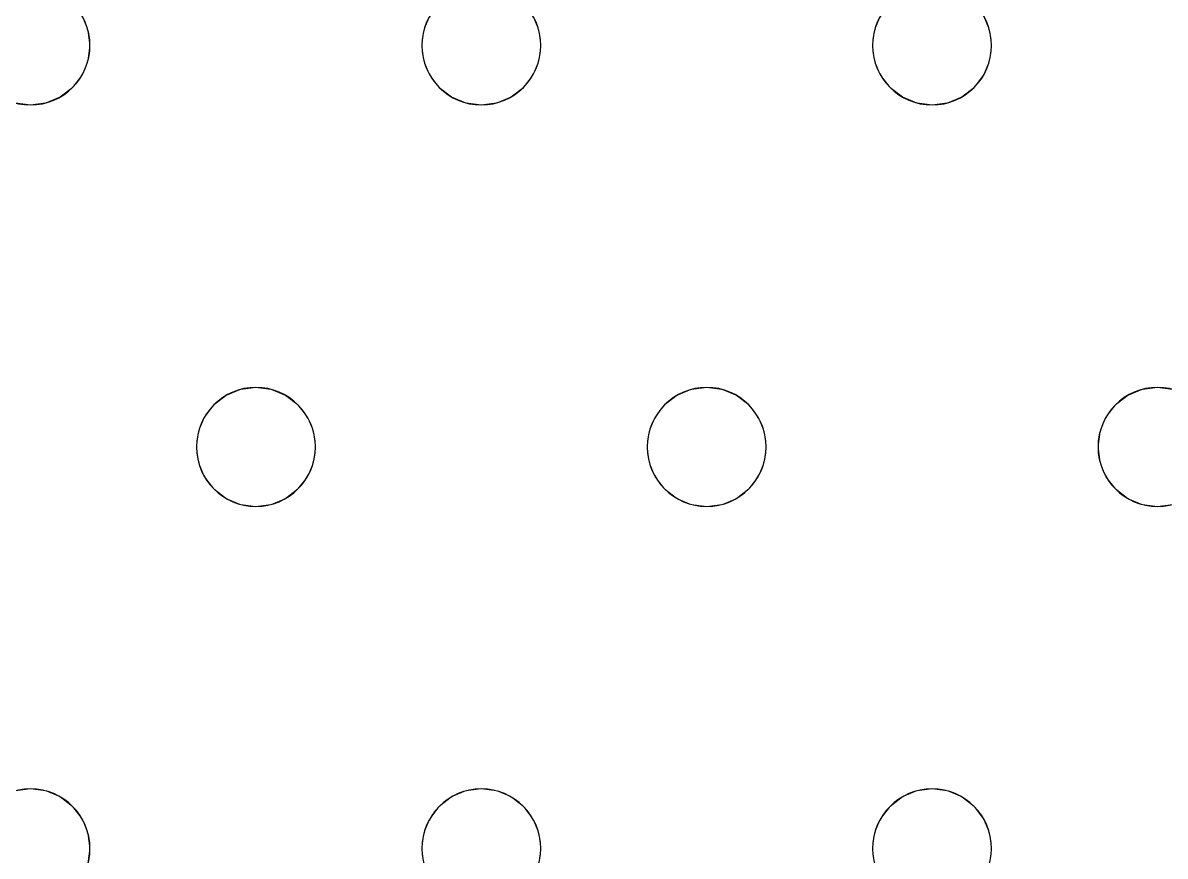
# Model space of a CAD drawing. Header units: millimetres. Extents: x -1 to 1601, y -701 to 1.
# Drawn here: x 1320.3 to 1397.1, y -260.5 to -204.5 of the extents above; entities that cross this region are included whole.
import ezdxf

# ---------------------------------------------------------------- set-up
doc = ezdxf.new("R2010")
doc.units = ezdxf.units.MM
doc.layers.add('IQ_200_3D', color=1, linetype='Continuous')
doc.layers.add('IQ_204_2D', color=7, linetype='Continuous')

msp = doc.modelspace()

# ---------------------------------------------------------------- linework, layer by layer
at = {"layer": 'IQ_200_3D', "lineweight": 18}
for points, invisible_edges in [([(122.762, -68.034, 850), (1477.238, -68.034, 850), (1477.238, -397.966, 850), (122.762, -397.966, 850)], 10), ([(122.762, -68.034, 860), (122.762, -397.966, 860), (1477.238, -397.966, 860), (1477.238, -68.034, 860)], 5), ([(1324.648, -204.965, 890), (1324.248, -204, 890), (1324.248, -204, 888), (1324.648, -204.965, 888)], 10), ([(1347.254, -204.965, 888), (1324.648, -204.965, 888), (1324.248, -204, 888), (1347.653, -204, 888)], 5), ([(1347.254, -204.965, 890), (1347.653, -204, 890), (1324.248, -204, 890), (1324.648, -204.965, 890)], 10), ([(1347.653, -204, 890), (1347.254, -204.965, 890), (1347.254, -204.965, 888), (1347.653, -204, 888)], 10), ([(1354.981, -204.965, 890), (1354.582, -204, 890), (1354.582, -204, 888), (1354.981, -204.965, 888)], 10), ([(1377.587, -204.965, 888), (1377.451, -206, 888), (1354.981, -204.965, 888), (1354.582, -204, 888)], 10), ([(1377.587, -204.965, 888), (1354.582, -204, 888), (1377.987, -204, 888)], 3), ([(1354.582, -204, 890), (1354.981, -204.965, 890), (1377.587, -204.965, 890), (1377.987, -204, 890)], 10), ([(1377.987, -204, 890), (1377.587, -204.965, 890), (1377.587, -204.965, 888), (1377.987, -204, 888)], 10), ([(1385.315, -204.965, 890), (1384.915, -204, 890), (1384.915, -204, 888), (1385.315, -204.965, 888)], 10), ([(1407.921, -204.965, 888), (1385.315, -204.965, 888), (1384.915, -204, 888), (1408.32, -204, 888)], 5), ([(1384.915, -204, 890), (1385.315, -204.965, 890), (1407.921, -204.965, 890), (1408.32, -204, 890)], 10), ([(1324.784, -206, 890), (1324.648, -204.965, 890), (1324.648, -204.965, 888), (1324.784, -206, 888)], 2), ([(1324.784, -206, 888), (1324.648, -204.965, 888), (1347.118, -206, 888), (1347.254, -207.035, 888)], 10), ([(1324.648, -204.965, 888), (1347.254, -204.965, 888), (1347.118, -206, 888)], 13), ([(1347.118, -206, 890), (1347.254, -204.965, 890), (1324.648, -204.965, 890), (1324.784, -206, 890)], 10), ([(1347.254, -204.965, 890), (1347.118, -206, 890), (1347.118, -206, 888), (1347.254, -204.965, 888)], 8), ([(1355.118, -206, 890), (1354.981, -204.965, 890), (1354.981, -204.965, 888), (1355.118, -206, 888)], 2), ([(1377.451, -206, 888), (1355.118, -206, 888), (1354.981, -204.965, 888)], 13), ([(1377.451, -206, 890), (1377.587, -204.965, 890), (1354.981, -204.965, 890), (1355.118, -206, 890)], 10), ([(1377.587, -204.965, 890), (1377.451, -206, 890), (1377.451, -206, 888), (1377.587, -204.965, 888)], 8), ([(1385.451, -206, 890), (1385.315, -204.965, 890), (1385.315, -204.965, 888), (1385.451, -206, 888)], 2), ([(1385.315, -204.965, 888), (1407.921, -204.965, 888), (1407.784, -206, 888)], 13), ([(1407.784, -206, 888), (1407.921, -207.035, 888), (1385.451, -206, 888), (1385.315, -204.965, 888)], 10), ([(1407.784, -206, 890), (1407.921, -204.965, 890), (1385.315, -204.965, 890), (1385.451, -206, 890)], 10), ([(1324.648, -207.035, 890), (1324.784, -206, 890), (1324.784, -206, 888), (1324.648, -207.035, 888)], 8), ([(1324.784, -206, 888), (1347.254, -207.035, 888), (1324.648, -207.035, 888)], 3), ([(1347.254, -207.035, 890), (1347.118, -206, 890), (1324.784, -206, 890), (1324.648, -207.035, 890)], 10), ([(1347.118, -206, 890), (1347.254, -207.035, 890), (1347.254, -207.035, 888), (1347.118, -206, 888)], 2), ([(1354.981, -207.035, 890), (1355.118, -206, 890), (1355.118, -206, 888), (1354.981, -207.035, 888)], 8), ([(1377.587, -207.035, 888), (1354.981, -207.035, 888), (1355.118, -206, 888), (1377.451, -206, 888)], 5), ([(1354.981, -207.035, 890), (1377.987, -208, 890), (1377.587, -207.035, 890), (1355.118, -206, 890)], 5), ([(1355.118, -206, 890), (1377.587, -207.035, 890), (1377.451, -206, 890)], 13), ([(1377.451, -206, 890), (1377.587, -207.035, 890), (1377.587, -207.035, 888), (1377.451, -206, 888)], 2), ([(1385.315, -207.035, 890), (1385.451, -206, 890), (1385.451, -206, 888), (1385.315, -207.035, 888)], 8), ([(1385.315, -207.035, 888), (1385.451, -206, 888), (1407.921, -207.035, 888), (1408.32, -208, 888)], 10), ([(1407.921, -207.035, 890), (1407.784, -206, 890), (1385.451, -206, 890), (1385.315, -207.035, 890)], 10), ([(1324.248, -208, 890), (1324.648, -207.035, 890), (1324.648, -207.035, 888), (1324.248, -208, 888)], 10), ([(1347.653, -208, 888), (1324.248, -208, 888), (1324.648, -207.035, 888), (1347.254, -207.035, 888)], 5), ([(1347.653, -208, 890), (1347.254, -207.035, 890), (1324.648, -207.035, 890), (1324.248, -208, 890)], 10), ([(1347.254, -207.035, 890), (1347.653, -208, 890), (1347.653, -208, 888), (1347.254, -207.035, 888)], 10), ([(1354.582, -208, 890), (1354.981, -207.035, 890), (1354.981, -207.035, 888), (1354.582, -208, 888)], 10), ([(1377.987, -208, 888), (1366.284, -229, 888), (1354.582, -208, 888), (1354.981, -207.035, 888)], 11), ([(1354.582, -208, 890), (1377.987, -208, 890), (1354.981, -207.035, 890)], 3), ([(1377.587, -207.035, 888), (1377.987, -208, 888), (1354.981, -207.035, 888)], 14), ([(1377.587, -207.035, 890), (1377.987, -208, 890), (1377.987, -208, 888), (1377.587, -207.035, 888)], 10), ([(1384.915, -208, 890), (1385.315, -207.035, 890), (1385.315, -207.035, 888), (1384.915, -208, 888)], 10), ([(1384.915, -208, 888), (1385.315, -207.035, 888), (1408.32, -208, 888), (1396.618, -229, 888)], 14), ([(1408.32, -208, 890), (1407.921, -207.035, 890), (1385.315, -207.035, 890), (1384.915, -208, 890)], 10), ([(1323.613, -208.828, 890), (1324.248, -208, 890), (1324.248, -208, 888), (1323.613, -208.828, 888)], 10), ([(1335.951, -229, 888), (1323.613, -208.828, 888), (1324.248, -208, 888), (1347.653, -208, 888)], 13), ([(1324.248, -208, 890), (1323.613, -208.828, 890), (1335.951, -229, 890)], 14), ([(1335.951, -229, 890), (1348.289, -208.828, 890), (1347.653, -208, 890), (1324.248, -208, 890)], 13), ([(1348.289, -208.828, 888), (1336.986, -229.136, 888), (1335.951, -229, 888), (1347.653, -208, 888)], 5), ([(1347.653, -208, 890), (1348.289, -208.828, 890), (1348.289, -208.828, 888), (1347.653, -208, 888)], 10), ([(1353.946, -208.828, 890), (1354.582, -208, 890), (1354.582, -208, 888), (1353.946, -208.828, 888)], 10), ([(1366.284, -229, 888), (1353.946, -208.828, 888), (1354.582, -208, 888)], 13), ([(1354.582, -208, 890), (1353.946, -208.828, 890), (1366.284, -229, 890)], 14), ([(1366.284, -229, 890), (1378.623, -208.828, 890), (1377.987, -208, 890), (1354.582, -208, 890)], 13), ([(1366.284, -229, 888), (1377.987, -208, 888), (1378.623, -208.828, 888), (1367.32, -229.136, 888)], 5), ([(1377.987, -208, 890), (1378.623, -208.828, 890), (1378.623, -208.828, 888), (1377.987, -208, 888)], 10), ([(1384.279, -208.828, 890), (1384.915, -208, 890), (1384.915, -208, 888), (1384.279, -208.828, 888)], 10), ([(1384.279, -208.828, 888), (1384.915, -208, 888), (1396.618, -229, 888)], 14), ([(1384.279, -208.828, 890), (1396.618, -229, 890), (1384.915, -208, 890)], 3), ([(1396.618, -229, 890), (1408.956, -208.828, 890), (1408.32, -208, 890), (1384.915, -208, 890)], 13), ([(1396.618, -229, 888), (1408.32, -208, 888), (1408.956, -208.828, 888), (1397.653, -229.136, 888)], 5), ([(1322.784, -209.464, 890), (1323.613, -208.828, 890), (1323.613, -208.828, 888), (1322.784, -209.464, 888)], 10), ([(1322.784, -209.464, 888), (1323.613, -208.828, 888), (1334.916, -229.136, 888), (1333.951, -229.536, 888)], 10), ([(1323.613, -208.828, 890), (1322.784, -209.464, 890), (1334.916, -229.136, 890), (1335.951, -229, 890)], 10), ([(1334.916, -229.136, 888), (1323.613, -208.828, 888), (1335.951, -229, 888)], 3), ([(1336.986, -229.136, 890), (1348.289, -208.828, 890), (1335.951, -229, 890)], 3), ([(1336.986, -229.136, 888), (1348.289, -208.828, 888), (1349.118, -209.464, 888)], 13), ([(1349.118, -209.464, 890), (1348.289, -208.828, 890), (1336.986, -229.136, 890), (1337.951, -229.536, 890)], 10), ([(1348.289, -208.828, 890), (1349.118, -209.464, 890), (1349.118, -209.464, 888), (1348.289, -208.828, 888)], 10), ([(1353.118, -209.464, 890), (1353.946, -208.828, 890), (1353.946, -208.828, 888), (1353.118, -209.464, 888)], 10), ([(1365.249, -229.136, 888), (1353.118, -209.464, 888), (1353.946, -208.828, 888), (1366.284, -229, 888)], 5), ([(1365.249, -229.136, 890), (1366.284, -229, 890), (1353.946, -208.828, 890), (1353.118, -209.464, 890)], 10), ([(1367.32, -229.136, 890), (1379.451, -209.464, 890), (1378.623, -208.828, 890), (1366.284, -229, 890)], 5), ([(1379.451, -209.464, 888), (1367.32, -229.136, 888), (1378.623, -208.828, 888)], 3), ([(1378.623, -208.828, 890), (1379.451, -209.464, 890), (1379.451, -209.464, 888), (1378.623, -208.828, 888)], 10), ([(1383.451, -209.464, 890), (1384.279, -208.828, 890), (1384.279, -208.828, 888), (1383.451, -209.464, 888)], 10), ([(1395.582, -229.136, 888), (1383.451, -209.464, 888), (1384.279, -208.828, 888), (1396.618, -229, 888)], 5), ([(1395.582, -229.136, 890), (1396.618, -229, 890), (1384.279, -208.828, 890), (1383.451, -209.464, 890)], 10), ([(1396.618, -229, 890), (1397.653, -229.136, 890), (1408.956, -208.828, 890)], 14), ([(1321.819, -209.864, 890), (1322.784, -209.464, 890), (1322.784, -209.464, 888), (1321.819, -209.864, 888)], 10), ([(1321.819, -209.864, 888), (1322.784, -209.464, 888), (1333.951, -229.536, 888), (1333.123, -230.172, 888)], 10), ([(1322.784, -209.464, 890), (1321.819, -209.864, 890), (1333.951, -229.536, 890), (1334.916, -229.136, 890)], 10), ([(1337.951, -229.536, 888), (1336.986, -229.136, 888), (1349.118, -209.464, 888), (1350.082, -209.864, 888)], 10), ([(1350.082, -209.864, 890), (1349.118, -209.464, 890), (1337.951, -229.536, 890), (1338.779, -230.172, 890)], 10), ([(1349.118, -209.464, 890), (1350.082, -209.864, 890), (1350.082, -209.864, 888), (1349.118, -209.464, 888)], 10), ([(1352.153, -209.864, 890), (1353.118, -209.464, 890), (1353.118, -209.464, 888), (1352.153, -209.864, 888)], 10), ([(1364.284, -229.536, 888), (1352.153, -209.864, 888), (1353.118, -209.464, 888), (1365.249, -229.136, 888)], 5), ([(1364.284, -229.536, 890), (1365.249, -229.136, 890), (1353.118, -209.464, 890), (1352.153, -209.864, 890)], 10), ([(1379.451, -209.464, 888), (1380.416, -209.864, 888), (1368.284, -229.536, 888), (1367.32, -229.136, 888)], 10), ([(1368.284, -229.536, 890), (1380.416, -209.864, 890), (1379.451, -209.464, 890), (1367.32, -229.136, 890)], 5), ([(1379.451, -209.464, 890), (1380.416, -209.864, 890), (1380.416, -209.864, 888), (1379.451, -209.464, 888)], 10), ([(1382.486, -209.864, 890), (1383.451, -209.464, 890), (1383.451, -209.464, 888), (1382.486, -209.864, 888)], 10), ([(1394.618, -229.536, 888), (1382.486, -209.864, 888), (1383.451, -209.464, 888), (1395.582, -229.136, 888)], 5), ([(1383.451, -209.464, 890), (1382.486, -209.864, 890), (1394.618, -229.536, 890), (1395.582, -229.136, 890)], 10), ([(1308.446, -230.172, 890), (1320.784, -210, 890), (1319.749, -209.864, 890), (1307.618, -229.536, 890)], 5), ([(1308.446, -230.172, 888), (1319.749, -209.864, 888), (1320.784, -210, 888)], 13), ([(1309.082, -231, 888), (1308.446, -230.172, 888), (1320.784, -210, 888), (1332.487, -231, 888)], 14), ([(1308.446, -230.172, 890), (1309.082, -231, 890), (1320.784, -210, 890)], 14), ([(1332.487, -231, 890), (1333.123, -230.172, 890), (1320.784, -210, 890), (1309.082, -231, 890)], 14), ([(1320.784, -210, 888), (1319.749, -209.864, 888), (1319.749, -209.864, 890), (1320.784, -210, 890)], 10), ([(1321.819, -209.864, 888), (1320.784, -210, 888), (1320.784, -210, 890), (1321.819, -209.864, 890)], 10), ([(1320.784, -210, 888), (1321.819, -209.864, 888), (1333.123, -230.172, 888), (1332.487, -231, 888)], 10), ([(1321.819, -209.864, 890), (1320.784, -210, 890), (1333.123, -230.172, 890), (1333.951, -229.536, 890)], 10), ([(1350.082, -209.864, 888), (1351.118, -210, 888), (1338.779, -230.172, 888), (1337.951, -229.536, 888)], 10), ([(1338.779, -230.172, 890), (1339.415, -231, 890), (1351.118, -210, 890), (1350.082, -209.864, 890)], 10), ([(1339.415, -231, 888), (1338.779, -230.172, 888), (1351.118, -210, 888), (1362.82, -231, 888)], 14), ([(1362.82, -231, 890), (1363.456, -230.172, 890), (1351.118, -210, 890), (1339.415, -231, 890)], 14), ([(1351.118, -210, 888), (1350.082, -209.864, 888), (1350.082, -209.864, 890), (1351.118, -210, 890)], 10), ([(1352.153, -209.864, 888), (1351.118, -210, 888), (1351.118, -210, 890), (1352.153, -209.864, 890)], 10), ([(1351.118, -210, 888), (1352.153, -209.864, 888), (1363.456, -230.172, 888), (1362.82, -231, 888)], 10), ([(1363.456, -230.172, 890), (1364.284, -229.536, 890), (1352.153, -209.864, 890), (1351.118, -210, 890)], 10), ([(1363.456, -230.172, 888), (1352.153, -209.864, 888), (1364.284, -229.536, 888)], 3), ([(1368.284, -229.536, 888), (1380.416, -209.864, 888), (1369.113, -230.172, 888)], 3), ([(1380.416, -209.864, 890), (1368.284, -229.536, 890), (1369.113, -230.172, 890), (1381.451, -210, 890)], 5), ([(1381.451, -210, 888), (1369.748, -231, 888), (1369.113, -230.172, 888), (1380.416, -209.864, 888)], 5), ([(1369.748, -231, 890), (1393.153, -231, 890), (1381.451, -210, 890), (1369.113, -230.172, 890)], 7), ([(1393.153, -231, 888), (1369.748, -231, 888), (1381.451, -210, 888)], 15), ([(1381.451, -210, 888), (1380.416, -209.864, 888), (1380.416, -209.864, 890), (1381.451, -210, 890)], 10), ([(1382.486, -209.864, 888), (1381.451, -210, 888), (1381.451, -210, 890), (1382.486, -209.864, 890)], 10), ([(1381.451, -210, 888), (1382.486, -209.864, 888), (1393.789, -230.172, 888), (1393.153, -231, 888)], 10), ([(1393.789, -230.172, 890), (1382.486, -209.864, 890), (1381.451, -210, 890), (1393.153, -231, 890)], 5), ([(1393.789, -230.172, 888), (1382.486, -209.864, 888), (1394.618, -229.536, 888)], 3), ([(1394.618, -229.536, 890), (1382.486, -209.864, 890), (1393.789, -230.172, 890)], 3), ([(1334.916, -229.136, 888), (1335.951, -229, 888), (1335.951, -229, 890), (1334.916, -229.136, 890)], 10), ([(1335.951, -229, 888), (1336.986, -229.136, 888), (1336.986, -229.136, 890), (1335.951, -229, 890)], 10), ([(1365.249, -229.136, 888), (1366.284, -229, 888), (1366.284, -229, 890), (1365.249, -229.136, 890)], 10), ([(1366.284, -229, 888), (1367.32, -229.136, 888), (1367.32, -229.136, 890), (1366.284, -229, 890)], 10), ([(1395.582, -229.136, 888), (1396.618, -229, 888), (1396.618, -229, 890), (1395.582, -229.136, 890)], 10), ([(1396.618, -229, 888), (1397.653, -229.136, 888), (1397.653, -229.136, 890), (1396.618, -229, 890)], 10), ([(1333.951, -229.536, 890), (1333.123, -230.172, 890), (1333.123, -230.172, 888), (1333.951, -229.536, 888)], 10), ([(1334.916, -229.136, 890), (1333.951, -229.536, 890), (1333.951, -229.536, 888), (1334.916, -229.136, 888)], 10), ([(1337.951, -229.536, 890), (1336.986, -229.136, 890), (1336.986, -229.136, 888), (1337.951, -229.536, 888)], 10), ([(1338.779, -230.172, 890), (1337.951, -229.536, 890), (1337.951, -229.536, 888), (1338.779, -230.172, 888)], 10), ([(1364.284, -229.536, 890), (1363.456, -230.172, 890), (1363.456, -230.172, 888), (1364.284, -229.536, 888)], 10), ([(1365.249, -229.136, 890), (1364.284, -229.536, 890), (1364.284, -229.536, 888), (1365.249, -229.136, 888)], 10), ([(1368.284, -229.536, 890), (1367.32, -229.136, 890), (1367.32, -229.136, 888), (1368.284, -229.536, 888)], 10), ([(1369.113, -230.172, 890), (1368.284, -229.536, 890), (1368.284, -229.536, 888), (1369.113, -230.172, 888)], 10), ([(1394.618, -229.536, 890), (1393.789, -230.172, 890), (1393.789, -230.172, 888), (1394.618, -229.536, 888)], 10), ([(1395.582, -229.136, 890), (1394.618, -229.536, 890), (1394.618, -229.536, 888), (1395.582, -229.136, 888)], 10), ([(1333.123, -230.172, 890), (1332.487, -231, 890), (1332.487, -231, 888), (1333.123, -230.172, 888)], 10), ([(1339.415, -231, 890), (1338.779, -230.172, 890), (1338.779, -230.172, 888), (1339.415, -231, 888)], 10), ([(1363.456, -230.172, 890), (1362.82, -231, 890), (1362.82, -231, 888), (1363.456, -230.172, 888)], 10), ([(1369.748, -231, 890), (1369.113, -230.172, 890), (1369.113, -230.172, 888), (1369.748, -231, 888)], 10), ([(1393.789, -230.172, 890), (1393.153, -231, 890), (1393.153, -231, 888), (1393.789, -230.172, 888)], 10), ([(1332.487, -231, 888), (1332.087, -231.965, 888), (1309.481, -231.965, 888), (1309.082, -231, 888)], 10), ([(1309.481, -231.965, 890), (1332.087, -231.965, 890), (1332.487, -231, 890), (1309.082, -231, 890)], 5), ([(1332.487, -231, 890), (1332.087, -231.965, 890), (1332.087, -231.965, 888), (1332.487, -231, 888)], 10), ([(1339.815, -231.965, 890), (1339.415, -231, 890), (1339.415, -231, 888), (1339.815, -231.965, 888)], 10), ([(1362.82, -231, 888), (1362.421, -231.965, 888), (1339.815, -231.965, 888), (1339.415, -231, 888)], 10), ([(1339.815, -231.965, 890), (1362.421, -231.965, 890), (1362.82, -231, 890), (1339.415, -231, 890)], 5), ([(1362.82, -231, 890), (1362.421, -231.965, 890), (1362.421, -231.965, 888), (1362.82, -231, 888)], 10), ([(1370.148, -231.965, 890), (1369.748, -231, 890), (1369.748, -231, 888), (1370.148, -231.965, 888)], 10), ([(1370.148, -231.965, 888), (1369.748, -231, 888), (1393.153, -231, 888), (1392.754, -231.965, 888)], 10), ([(1370.148, -231.965, 890), (1392.754, -231.965, 890), (1393.153, -231, 890), (1369.748, -231, 890)], 5), ([(1393.153, -231, 890), (1392.754, -231.965, 890), (1392.754, -231.965, 888), (1393.153, -231, 888)], 10), ([(1332.087, -231.965, 888), (1331.951, -233, 888), (1309.618, -233, 888), (1309.481, -231.965, 888)], 10), ([(1309.618, -233, 890), (1331.951, -233, 890), (1332.087, -231.965, 890), (1309.481, -231.965, 890)], 5), ([(1332.087, -231.965, 890), (1331.951, -233, 890), (1331.951, -233, 888), (1332.087, -231.965, 888)], 8), ([(1339.951, -233, 890), (1339.815, -231.965, 890), (1339.815, -231.965, 888), (1339.951, -233, 888)], 2), ([(1339.951, -233, 888), (1339.815, -231.965, 888), (1362.421, -231.965, 888), (1362.284, -233, 888)], 10), ([(1362.421, -231.965, 890), (1339.815, -231.965, 890), (1339.951, -233, 890), (1362.284, -233, 890)], 5), ([(1362.421, -231.965, 890), (1362.284, -233, 890), (1362.284, -233, 888), (1362.421, -231.965, 888)], 8), ([(1370.284, -233, 890), (1370.148, -231.965, 890), (1370.148, -231.965, 888), (1370.284, -233, 888)], 2), ([(1370.284, -233, 888), (1370.148, -231.965, 888), (1392.754, -231.965, 888), (1392.618, -233, 888)], 10), ([(1392.754, -231.965, 890), (1370.148, -231.965, 890), (1370.284, -233, 890), (1392.618, -233, 890)], 5), ([(1392.754, -231.965, 890), (1392.618, -233, 890), (1392.618, -233, 888), (1392.754, -231.965, 888)], 8), ([(1309.618, -233, 888), (1331.951, -233, 888), (1332.087, -234.035, 888), (1309.481, -234.035, 888)], 5), ([(1332.087, -234.035, 890), (1331.951, -233, 890), (1309.618, -233, 890), (1309.481, -234.035, 890)], 10), ([(1331.951, -233, 890), (1332.087, -234.035, 890), (1332.087, -234.035, 888), (1331.951, -233, 888)], 2), ([(1339.815, -234.035, 890), (1339.951, -233, 890), (1339.951, -233, 888), (1339.815, -234.035, 888)], 8), ([(1339.815, -234.035, 888), (1339.951, -233, 888), (1362.421, -234.035, 888), (1362.82, -235, 888)], 10), ([(1339.815, -234.035, 890), (1362.82, -235, 890), (1362.421, -234.035, 890), (1339.951, -233, 890)], 5), ([(1362.284, -233, 888), (1362.421, -234.035, 888), (1339.951, -233, 888)], 14), ([(1339.951, -233, 890), (1362.421, -234.035, 890), (1362.284, -233, 890)], 13), ([(1362.284, -233, 890), (1362.421, -234.035, 890), (1362.421, -234.035, 888), (1362.284, -233, 888)], 2), ([(1370.148, -234.035, 890), (1370.284, -233, 890), (1370.284, -233, 888), (1370.148, -234.035, 888)], 8), ([(1370.148, -234.035, 888), (1370.284, -233, 888), (1392.754, -234.035, 888), (1393.153, -235, 888)], 10), ([(1392.754, -234.035, 890), (1392.618, -233, 890), (1370.284, -233, 890), (1370.148, -234.035, 890)], 10), ([(1392.754, -234.035, 888), (1370.284, -233, 888), (1392.618, -233, 888)], 3), ([(1392.618, -233, 890), (1392.754, -234.035, 890), (1392.754, -234.035, 888), (1392.618, -233, 888)], 2), ([(1332.487, -235, 888), (1309.082, -235, 888), (1309.481, -234.035, 888), (1332.087, -234.035, 888)], 5), ([(1332.487, -235, 890), (1332.087, -234.035, 890), (1309.481, -234.035, 890), (1309.082, -235, 890)], 10), ([(1332.087, -234.035, 890), (1332.487, -235, 890), (1332.487, -235, 888), (1332.087, -234.035, 888)], 10), ([(1339.415, -235, 890), (1339.815, -234.035, 890), (1339.815, -234.035, 888), (1339.415, -235, 888)], 10), ([(1339.815, -234.035, 888), (1362.82, -235, 888), (1339.415, -235, 888)], 3), ([(1339.815, -234.035, 890), (1339.415, -235, 890), (1362.82, -235, 890)], 14), ([(1362.421, -234.035, 890), (1362.82, -235, 890), (1362.82, -235, 888), (1362.421, -234.035, 888)], 10), ([(1369.748, -235, 890), (1370.148, -234.035, 890), (1370.148, -234.035, 888), (1369.748, -235, 888)], 10), ([(1369.748, -235, 888), (1370.148, -234.035, 888), (1393.153, -235, 888), (1381.451, -256, 888)], 14), ([(1393.153, -235, 890), (1392.754, -234.035, 890), (1370.148, -234.035, 890), (1369.748, -235, 890)], 10), ([(1392.754, -234.035, 890), (1393.153, -235, 890), (1393.153, -235, 888), (1392.754, -234.035, 888)], 10), ([(1320.784, -256, 888), (1308.446, -235.828, 888), (1309.082, -235, 888), (1332.487, -235, 888)], 13), ([(1309.082, -235, 890), (1308.446, -235.828, 890), (1320.784, -256, 890)], 14), ([(1332.487, -235, 890), (1309.082, -235, 890), (1320.784, -256, 890), (1333.123, -235.828, 890)], 7), ([(1320.784, -256, 888), (1332.487, -235, 888), (1333.123, -235.828, 888), (1321.819, -256.136, 888)], 5), ([(1332.487, -235, 890), (1333.123, -235.828, 890), (1333.123, -235.828, 888), (1332.487, -235, 888)], 10), ([(1338.779, -235.828, 890), (1339.415, -235, 890), (1339.415, -235, 888), (1338.779, -235.828, 888)], 10), ([(1351.118, -256, 888), (1338.779, -235.828, 888), (1339.415, -235, 888), (1362.82, -235, 888)], 13), ([(1338.779, -235.828, 890), (1350.082, -256.136, 890), (1351.118, -256, 890), (1339.415, -235, 890)], 5), ([(1351.118, -256, 890), (1363.456, -235.828, 890), (1362.82, -235, 890), (1339.415, -235, 890)], 13), ([(1363.456, -235.828, 888), (1351.118, -256, 888), (1362.82, -235, 888)], 3), ([(1362.82, -235, 890), (1363.456, -235.828, 890), (1363.456, -235.828, 888), (1362.82, -235, 888)], 10), ([(1369.113, -235.828, 890), (1369.748, -235, 890), (1369.748, -235, 888), (1369.113, -235.828, 888)], 10), ([(1369.113, -235.828, 888), (1369.748, -235, 888), (1381.451, -256, 888)], 14), ([(1381.451, -256, 890), (1369.748, -235, 890), (1369.113, -235.828, 890), (1380.416, -256.136, 890)], 5), ([(1381.451, -256, 890), (1393.789, -235.828, 890), (1393.153, -235, 890), (1369.748, -235, 890)], 13), ([(1393.789, -235.828, 888), (1381.451, -256, 888), (1393.153, -235, 888)], 3), ([(1393.153, -235, 890), (1393.789, -235.828, 890), (1393.789, -235.828, 888), (1393.153, -235, 888)], 10), ([(1319.749, -256.136, 888), (1307.618, -236.464, 888), (1308.446, -235.828, 888), (1320.784, -256, 888)], 5), ([(1308.446, -235.828, 890), (1307.618, -236.464, 890), (1319.749, -256.136, 890), (1320.784, -256, 890)], 10), ([(1321.819, -256.136, 890), (1333.951, -236.464, 890), (1333.123, -235.828, 890), (1320.784, -256, 890)], 5), ([(1333.951, -236.464, 888), (1321.819, -256.136, 888), (1333.123, -235.828, 888)], 3), ([(1333.123, -235.828, 890), (1333.951, -236.464, 890), (1333.951, -236.464, 888), (1333.123, -235.828, 888)], 10), ([(1337.951, -236.464, 890), (1338.779, -235.828, 890), (1338.779, -235.828, 888), (1337.951, -236.464, 888)], 10), ([(1337.951, -236.464, 888), (1338.779, -235.828, 888), (1350.082, -256.136, 888), (1349.118, -256.536, 888)], 10), ([(1337.951, -236.464, 890), (1349.118, -256.536, 890), (1350.082, -256.136, 890), (1338.779, -235.828, 890)], 5), ([(1338.779, -235.828, 888), (1351.118, -256, 888), (1350.082, -256.136, 888)], 13), ([(1363.456, -235.828, 888), (1364.284, -236.464, 888), (1352.153, -256.136, 888), (1351.118, -256, 888)], 10), ([(1352.153, -256.136, 890), (1363.456, -235.828, 890), (1351.118, -256, 890)], 3), ([(1352.153, -256.136, 890), (1353.118, -256.536, 890), (1364.284, -236.464, 890), (1363.456, -235.828, 890)], 10), ([(1363.456, -235.828, 890), (1364.284, -236.464, 890), (1364.284, -236.464, 888), (1363.456, -235.828, 888)], 10), ([(1368.284, -236.464, 890), (1369.113, -235.828, 890), (1369.113, -235.828, 888), (1368.284, -236.464, 888)], 10), ([(1380.416, -256.136, 888), (1368.284, -236.464, 888), (1369.113, -235.828, 888), (1381.451, -256, 888)], 5), ([(1369.113, -235.828, 890), (1368.284, -236.464, 890), (1380.416, -256.136, 890)], 14), ([(1382.486, -256.136, 888), (1381.451, -256, 888), (1393.789, -235.828, 888), (1394.618, -236.464, 888)], 10), ([(1382.486, -256.136, 890), (1394.618, -236.464, 890), (1393.789, -235.828, 890), (1381.451, -256, 890)], 5), ([(1393.789, -235.828, 890), (1394.618, -236.464, 890), (1394.618, -236.464, 888), (1393.789, -235.828, 888)], 10), ([(1333.951, -236.464, 888), (1334.916, -236.864, 888), (1322.784, -256.536, 888), (1321.819, -256.136, 888)], 10), ([(1322.784, -256.536, 890), (1334.916, -236.864, 890), (1333.951, -236.464, 890), (1321.819, -256.136, 890)], 5), ([(1333.951, -236.464, 890), (1334.916, -236.864, 890), (1334.916, -236.864, 888), (1333.951, -236.464, 888)], 10), ([(1336.986, -236.864, 890), (1337.951, -236.464, 890), (1337.951, -236.464, 888), (1336.986, -236.864, 888)], 10), ([(1336.986, -236.864, 888), (1337.951, -236.464, 888), (1349.118, -256.536, 888), (1348.289, -257.172, 888)], 10), ([(1349.118, -256.536, 890), (1337.951, -236.464, 890), (1336.986, -236.864, 890)], 13), ([(1353.118, -256.536, 888), (1352.153, -256.136, 888), (1364.284, -236.464, 888), (1365.249, -236.864, 888)], 10), ([(1365.249, -236.864, 890), (1364.284, -236.464, 890), (1353.118, -256.536, 890), (1353.946, -257.172, 890)], 10), ([(1364.284, -236.464, 890), (1365.249, -236.864, 890), (1365.249, -236.864, 888), (1364.284, -236.464, 888)], 10), ([(1367.32, -236.864, 890), (1368.284, -236.464, 890), (1368.284, -236.464, 888), (1367.32, -236.864, 888)], 10), ([(1379.451, -256.536, 888), (1367.32, -236.864, 888), (1368.284, -236.464, 888), (1380.416, -256.136, 888)], 5), ([(1368.284, -236.464, 890), (1367.32, -236.864, 890), (1379.451, -256.536, 890), (1380.416, -256.136, 890)], 10), ([(1394.618, -236.464, 888), (1395.582, -236.864, 888), (1383.451, -256.536, 888), (1382.486, -256.136, 888)], 10), ([(1383.451, -256.536, 890), (1395.582, -236.864, 890), (1394.618, -236.464, 890), (1382.486, -256.136, 890)], 5), ([(1394.618, -236.464, 890), (1395.582, -236.864, 890), (1395.582, -236.864, 888), (1394.618, -236.464, 888)], 10), ([(1334.916, -236.864, 888), (1335.951, -237, 888), (1323.613, -257.172, 888), (1322.784, -256.536, 888)], 10), ([(1323.613, -257.172, 890), (1334.916, -236.864, 890), (1322.784, -256.536, 890)], 3), ([(1335.951, -237, 890), (1334.916, -236.864, 890), (1323.613, -257.172, 890), (1324.248, -258, 890)], 10), ([(1335.951, -237, 888), (1347.653, -258, 888), (1324.248, -258, 888), (1323.613, -257.172, 888)], 11), ([(1347.653, -258, 890), (1348.289, -257.172, 890), (1335.951, -237, 890), (1324.248, -258, 890)], 14), ([(1335.951, -237, 888), (1334.916, -236.864, 888), (1334.916, -236.864, 890), (1335.951, -237, 890)], 10), ([(1336.986, -236.864, 888), (1335.951, -237, 888), (1335.951, -237, 890), (1336.986, -236.864, 890)], 10), ([(1335.951, -237, 888), (1336.986, -236.864, 888), (1348.289, -257.172, 888), (1347.653, -258, 888)], 10), ([(1348.289, -257.172, 890), (1349.118, -256.536, 890), (1336.986, -236.864, 890), (1335.951, -237, 890)], 10), ([(1365.249, -236.864, 888), (1366.284, -237, 888), (1353.946, -257.172, 888), (1353.118, -256.536, 888)], 10), ([(1366.284, -237, 890), (1365.249, -236.864, 890), (1353.946, -257.172, 890), (1354.582, -258, 890)], 10), ([(1354.582, -258, 888), (1353.946, -257.172, 888), (1366.284, -237, 888), (1377.987, -258, 888)], 14), ([(1354.582, -258, 890), (1354.981, -258.965, 890), (1377.987, -258, 890), (1366.284, -237, 890)], 14), ([(1366.284, -237, 888), (1365.249, -236.864, 888), (1365.249, -236.864, 890), (1366.284, -237, 890)], 10), ([(1367.32, -236.864, 888), (1366.284, -237, 888), (1366.284, -237, 890), (1367.32, -236.864, 890)], 10), ([(1366.284, -237, 888), (1367.32, -236.864, 888), (1378.623, -257.172, 888), (1377.987, -258, 888)], 10), ([(1378.623, -257.172, 890), (1367.32, -236.864, 890), (1366.284, -237, 890), (1377.987, -258, 890)], 5), ([(1379.451, -256.536, 888), (1378.623, -257.172, 888), (1367.32, -236.864, 888)], 14), ([(1379.451, -256.536, 890), (1367.32, -236.864, 890), (1378.623, -257.172, 890)], 3), ([(1384.279, -257.172, 888), (1383.451, -256.536, 888), (1395.582, -236.864, 888), (1396.618, -237, 888)], 10), ([(1384.279, -257.172, 890), (1396.618, -237, 890), (1395.582, -236.864, 890), (1383.451, -256.536, 890)], 5), ([(1396.618, -237, 888), (1408.32, -258, 888), (1384.915, -258, 888), (1384.279, -257.172, 888)], 11), ([(1384.279, -257.172, 890), (1384.915, -258, 890), (1396.618, -237, 890)], 14), ([(1384.915, -258, 890), (1385.315, -258.965, 890), (1408.32, -258, 890), (1396.618, -237, 890)], 14), ([(1396.618, -237, 888), (1395.582, -236.864, 888), (1395.582, -236.864, 890), (1396.618, -237, 890)], 10), ([(1397.653, -236.864, 888), (1396.618, -237, 888), (1396.618, -237, 890), (1397.653, -236.864, 890)], 10), ([(1396.618, -237, 888), (1397.653, -236.864, 888), (1408.956, -257.172, 888), (1408.32, -258, 888)], 10), ([(1397.653, -236.864, 890), (1396.618, -237, 890), (1408.956, -257.172, 890), (1409.784, -256.536, 890)], 10), ([(1408.32, -258, 890), (1408.956, -257.172, 890), (1396.618, -237, 890)], 14), ([(1319.749, -256.136, 888), (1320.784, -256, 888), (1320.784, -256, 890), (1319.749, -256.136, 890)], 10), ([(1320.784, -256, 888), (1321.819, -256.136, 888), (1321.819, -256.136, 890), (1320.784, -256, 890)], 10), ([(1322.784, -256.536, 890), (1321.819, -256.136, 890), (1321.819, -256.136, 888), (1322.784, -256.536, 888)], 10), ([(1323.613, -257.172, 890), (1322.784, -256.536, 890), (1322.784, -256.536, 888), (1323.613, -257.172, 888)], 10), ([(1349.118, -256.536, 890), (1348.289, -257.172, 890), (1348.289, -257.172, 888), (1349.118, -256.536, 888)], 10), ([(1350.082, -256.136, 890), (1349.118, -256.536, 890), (1349.118, -256.536, 888), (1350.082, -256.136, 888)], 10), ([(1350.082, -256.136, 888), (1351.118, -256, 888), (1351.118, -256, 890), (1350.082, -256.136, 890)], 10), ([(1351.118, -256, 888), (1352.153, -256.136, 888), (1352.153, -256.136, 890), (1351.118, -256, 890)], 10), ([(1353.118, -256.536, 890), (1352.153, -256.136, 890), (1352.153, -256.136, 888), (1353.118, -256.536, 888)], 10), ([(1353.946, -257.172, 890), (1353.118, -256.536, 890), (1353.118, -256.536, 888), (1353.946, -257.172, 888)], 10), ([(1379.451, -256.536, 890), (1378.623, -257.172, 890), (1378.623, -257.172, 888), (1379.451, -256.536, 888)], 10), ([(1380.416, -256.136, 890), (1379.451, -256.536, 890), (1379.451, -256.536, 888), (1380.416, -256.136, 888)], 10), ([(1380.416, -256.136, 888), (1381.451, -256, 888), (1381.451, -256, 890), (1380.416, -256.136, 890)], 10), ([(1381.451, -256, 888), (1382.486, -256.136, 888), (1382.486, -256.136, 890), (1381.451, -256, 890)], 10), ([(1383.451, -256.536, 890), (1382.486, -256.136, 890), (1382.486, -256.136, 888), (1383.451, -256.536, 888)], 10), ([(1384.279, -257.172, 890), (1383.451, -256.536, 890), (1383.451, -256.536, 888), (1384.279, -257.172, 888)], 10), ([(1324.248, -258, 890), (1323.613, -257.172, 890), (1323.613, -257.172, 888), (1324.248, -258, 888)], 10), ([(1348.289, -257.172, 890), (1347.653, -258, 890), (1347.653, -258, 888), (1348.289, -257.172, 888)], 10), ([(1354.582, -258, 890), (1353.946, -257.172, 890), (1353.946, -257.172, 888), (1354.582, -258, 888)], 10), ([(1378.623, -257.172, 890), (1377.987, -258, 890), (1377.987, -258, 888), (1378.623, -257.172, 888)], 10), ([(1384.915, -258, 890), (1384.279, -257.172, 890), (1384.279, -257.172, 888), (1384.915, -258, 888)], 10), ([(1324.648, -258.965, 890), (1324.248, -258, 890), (1324.248, -258, 888), (1324.648, -258.965, 888)], 10), ([(1347.653, -258, 888), (1324.648, -258.965, 888), (1324.248, -258, 888)], 13), ([(1324.648, -258.965, 890), (1347.254, -258.965, 890), (1347.653, -258, 890), (1324.248, -258, 890)], 5), ([(1347.254, -258.965, 888), (1324.784, -260, 888), (1324.648, -258.965, 888), (1347.653, -258, 888)], 5), ([(1347.653, -258, 890), (1347.254, -258.965, 890), (1347.254, -258.965, 888), (1347.653, -258, 888)], 10), ([(1354.981, -258.965, 890), (1354.582, -258, 890), (1354.582, -258, 888), (1354.981, -258.965, 888)], 10), ([(1377.987, -258, 888), (1354.981, -258.965, 888), (1354.582, -258, 888)], 13), ([(1377.587, -258.965, 888), (1355.118, -260, 888), (1354.981, -258.965, 888), (1377.987, -258, 888)], 5), ([(1377.587, -258.965, 890), (1377.987, -258, 890), (1354.981, -258.965, 890), (1355.118, -260, 890)], 10), ([(1377.987, -258, 890), (1377.587, -258.965, 890), (1377.587, -258.965, 888), (1377.987, -258, 888)], 10), ([(1385.315, -258.965, 890), (1384.915, -258, 890), (1384.915, -258, 888), (1385.315, -258.965, 888)], 10), ([(1408.32, -258, 888), (1407.921, -258.965, 888), (1385.315, -258.965, 888), (1384.915, -258, 888)], 10), ([(1385.315, -258.965, 890), (1385.451, -260, 890), (1407.921, -258.965, 890), (1408.32, -258, 890)], 10), ([(1324.784, -260, 890), (1324.648, -258.965, 890), (1324.648, -258.965, 888), (1324.784, -260, 888)], 2), ([(1347.118, -260, 888), (1324.648, -261.035, 888), (1324.784, -260, 888), (1347.254, -258.965, 888)], 5), ([(1324.784, -260, 890), (1347.118, -260, 890), (1347.254, -258.965, 890), (1324.648, -258.965, 890)], 5), ([(1347.254, -258.965, 890), (1347.118, -260, 890), (1347.118, -260, 888), (1347.254, -258.965, 888)], 8), ([(1355.118, -260, 890), (1354.981, -258.965, 890), (1354.981, -258.965, 888), (1355.118, -260, 888)], 2), ([(1355.118, -260, 888), (1377.587, -258.965, 888), (1377.451, -260, 888), (1354.981, -261.035, 888)], 5), ([(1355.118, -260, 890), (1354.981, -261.035, 890), (1377.451, -260, 890), (1377.587, -258.965, 890)], 10), ([(1377.587, -258.965, 890), (1377.451, -260, 890), (1377.451, -260, 888), (1377.587, -258.965, 888)], 8), ([(1385.451, -260, 890), (1385.315, -258.965, 890), (1385.315, -258.965, 888), (1385.451, -260, 888)], 2), ([(1385.451, -260, 888), (1385.315, -258.965, 888), (1407.921, -258.965, 888), (1407.784, -260, 888)], 10), ([(1407.784, -260, 890), (1407.921, -258.965, 890), (1385.451, -260, 890), (1385.315, -261.035, 890)], 10), ([(1347.254, -261.035, 888), (1324.248, -262, 888), (1324.648, -261.035, 888), (1347.118, -260, 888)], 5), ([(1324.648, -261.035, 890), (1324.784, -260, 890), (1324.784, -260, 888), (1324.648, -261.035, 888)], 8), ([(1324.648, -261.035, 890), (1347.254, -261.035, 890), (1347.118, -260, 890), (1324.784, -260, 890)], 5), ([(1347.118, -260, 890), (1347.254, -261.035, 890), (1347.254, -261.035, 888), (1347.118, -260, 888)], 2), ([(1377.587, -261.035, 888), (1354.582, -262, 888), (1354.981, -261.035, 888), (1377.451, -260, 888)], 5), ([(1377.587, -261.035, 890), (1377.451, -260, 890), (1354.981, -261.035, 890), (1354.582, -262, 890)], 10), ([(1354.981, -261.035, 890), (1355.118, -260, 890), (1355.118, -260, 888), (1354.981, -261.035, 888)], 8), ([(1377.451, -260, 890), (1377.587, -261.035, 890), (1377.587, -261.035, 888), (1377.451, -260, 888)], 2), ([(1407.921, -261.035, 888), (1384.915, -262, 888), (1385.315, -261.035, 888), (1407.784, -260, 888)], 5), ([(1407.921, -261.035, 890), (1407.784, -260, 890), (1385.315, -261.035, 890), (1384.915, -262, 890)], 10), ([(1385.315, -261.035, 890), (1385.451, -260, 890), (1385.451, -260, 888), (1385.315, -261.035, 888)], 8), ([(1407.784, -260, 888), (1385.315, -261.035, 888), (1385.451, -260, 888)], 13)]:
    msp.add_3dface(points, dxfattribs=dict(at, invisible_edges=invisible_edges))
at = {"layer": 'IQ_204_2D'}
for centre, start, end in [((1320.784, -206), 0, 180), ((1351.118, -206), 360, 180), ((1381.451, -206), 0, 180), ((1381.451, -206), 0, 180), ((1381.451, -206), 360, 180), ((1320.784, -206), 180, 360), ((1351.118, -206), 180, 360), ((1381.451, -206), 180, 360), ((1381.451, -206), 180, 360), ((1381.451, -206), 180, 360), ((1335.951, -233), 360, 180), ((1366.284, -233), 0, 180), ((1366.284, -233), 0, 180), ((1366.284, -233), 360, 180), ((1396.618, -233), 0, 180), ((1335.951, -233), 180, 360), ((1366.284, -233), 180, 360), ((1366.284, -233), 180, 360), ((1366.284, -233), 180, 360), ((1396.618, -233), 180, 0), ((1320.784, -260), 0, 180), ((1351.118, -260), 0, 180), ((1381.451, -260), 0, 180), ((1381.451, -260), 0, 180), ((1381.451, -260), 360, 180), ((1320.784, -260), 180, 360), ((1351.118, -260), 180, 0), ((1381.451, -260), 180, 360), ((1381.451, -260), 180, 360), ((1381.451, -260), 180, 360)]:
    msp.add_arc(centre, 4, start, end, dxfattribs=at)

# ---------------------------------------------------------------- meshes
at = {"layer": 'IQ_200_3D', "lineweight": 18}
mesh = msp.add_polyface(dxfattribs=at)
corners = [(1600, 0, 850), (1600, -700, 850), (0, -700, 850), (0, 0, 850), (1210.5, -594, 850), (1211.556, -602.023, 850), (1214.653, -609.5, 850), (1219.58, -615.92, 850), (1226, -620.847, 850), (1233.477, -623.944, 850), (1241.5, -625, 850), (1459.5, -625, 850), (1467.523, -623.944, 850), (1475, -620.847, 850), (1481.42, -615.92, 850), (1486.347, -609.5, 850), (1489.444, -602.023, 850), (1490.5, -594, 850), (1490.5, -476, 850), (1489.444, -467.977, 850), (1486.347, -460.5, 850), (1481.42, -454.08, 850), (1475, -449.153, 850), (1467.523, -446.056, 850), (1459.5, -445, 850), (1241.5, -445, 850), (1233.477, -446.056, 850), (1226, -449.153, 850), (1219.58, -454.08, 850), (1214.653, -460.5, 850), (1211.556, -467.977, 850), (1210.5, -476, 850), (1477.5, -68.034, 850), (122.5, -68.034, 850), (110.412, -69.625, 850), (99.148, -74.291, 850), (89.475, -81.713, 850), (82.053, -91.386, 850), (77.388, -102.65, 850), (75.796, -114.738, 850), (75.796, -351.262, 850), (77.388, -363.35, 850), (82.053, -374.614, 850), (89.475, -384.287, 850), (99.148, -391.709, 850), (110.412, -396.375, 850), (122.5, -397.966, 850), (1477.5, -397.966, 850), (1489.588, -396.375, 850), (1500.852, -391.709, 850), (1510.525, -384.287, 850), (1517.947, -374.614, 850), (1522.612, -363.35, 850), (1524.204, -351.262, 850), (1524.204, -114.738, 850), (1522.612, -102.65, 850), (1517.947, -91.386, 850), (1510.525, -81.713, 850), (1500.852, -74.291, 850), (1489.588, -69.625, 850)]
mesh.append_faces([[corners[k] for k in face] for face in [(37, 3, 36), (35, 3, 34), (4, 46, 31), (31, 46, 30), (55, 0, 54), (16, 1, 15), (14, 1, 13), (21, 49, 20), (11, 1, 10)]], dxfattribs={"vtx0": -1, "vtx1": -1})
mesh.append_faces([[corners[k] for k in face] for face in [(3, 37, 38), (3, 38, 39), (3, 39, 40, 2), (2, 40, 41), (46, 4, 5), (2, 6, 7), (46, 29, 30), (46, 28, 29), (26, 46, 47, 25), (46, 26, 27), (0, 59, 32, 3), (20, 49, 50, 19), (47, 24, 25), (0, 55, 56), (1, 52, 53), (19, 50, 51, 18), (1, 16, 17)]], dxfattribs={"vtx0": -1, "vtx2": -1})
mesh.append_faces([[corners[k] for k in face] for face in [(2, 45, 46, 5), (1, 17, 18, 51)]], dxfattribs={"vtx0": -1, "vtx2": -1, "vtx3": -1})
mesh.append_faces([[corners[k] for k in face] for face in [(41, 42, 2), (35, 36, 3), (33, 34, 3, 32), (43, 44, 2), (44, 45, 2), (42, 43, 2), (5, 6, 2), (27, 28, 46), (7, 8, 2), (8, 9, 2), (58, 59, 0), (56, 57, 0), (57, 58, 0), (51, 52, 1), (23, 24, 47), (11, 12, 1), (12, 13, 1), (14, 15, 1)]], dxfattribs={"vtx1": -1, "vtx2": -1})
mesh.append_faces([[corners[k] for k in face] for face in [(1, 2, 9, 10), (47, 48, 22, 23), (48, 49, 21, 22), (53, 54, 0, 1)]], dxfattribs={"vtx1": -1, "vtx3": -1})
mesh = msp.add_polyface(dxfattribs=at)
corners = [(1600, -700, 900), (1600, -23, 900), (0, -23, 900), (0, -700, 900), (90, -35.113, 900), (1510, -35.113, 900), (1529.382, -37.665, 900), (1547.443, -45.146, 900), (1562.953, -57.047, 900), (1574.854, -72.557, 900), (1582.335, -90.618, 900), (1584.887, -110, 900), (1584.887, -610, 900), (1582.335, -629.382, 900), (1574.854, -647.443, 900), (1562.953, -662.953, 900), (1547.443, -674.854, 900), (1529.382, -682.335, 900), (1510, -684.887, 900), (90, -684.887, 900), (70.618, -682.335, 900), (52.557, -674.854, 900), (37.047, -662.953, 900), (25.146, -647.443, 900), (17.665, -629.382, 900), (15.113, -610, 900), (15.113, -110, 900), (17.665, -90.618, 900), (25.146, -72.557, 900), (37.047, -57.047, 900), (52.557, -45.146, 900), (70.618, -37.665, 900)]
mesh.append_faces([[corners[k] for k in face] for face in [(9, 1, 8), (14, 0, 13), (31, 2, 30), (28, 2, 27), (21, 3, 20), (23, 3, 22)]], dxfattribs={"vtx0": -1, "vtx1": -1})
mesh.append_faces([[corners[k] for k in face] for face in [(1, 9, 10), (1, 11, 12, 0), (0, 14, 15), (0, 18, 19), (2, 28, 29), (3, 23, 24)]], dxfattribs={"vtx0": -1, "vtx2": -1})
mesh.append_faces([[corners[k] for k in face] for face in [(10, 11, 1), (5, 6, 1), (7, 8, 1), (6, 7, 1), (12, 13, 0), (15, 16, 0), (17, 18, 0), (16, 17, 0), (31, 4, 2), (29, 30, 2), (26, 27, 2), (21, 22, 3), (24, 25, 3)]], dxfattribs={"vtx1": -1, "vtx2": -1})
mesh.append_faces([[corners[k] for k in face] for face in [(4, 5, 1, 2), (25, 26, 2, 3), (19, 20, 3, 0)]], dxfattribs={"vtx1": -1, "vtx3": -1})
mesh = msp.add_polyface(dxfattribs=at)
corners = [(1510, -48.392, 890), (90, -48.392, 890), (66.424, -53.082, 890), (46.437, -66.437, 890), (33.082, -86.424, 890), (28.392, -110, 890), (28.392, -610, 890), (33.082, -633.576, 890), (46.437, -653.563, 890), (66.424, -666.918, 890), (90, -671.608, 890), (1510, -671.608, 890), (1533.576, -666.918, 890), (1553.563, -653.563, 890), (1566.918, -633.576, 890), (1571.608, -610, 890), (1571.608, -110, 890), (1566.918, -86.424, 890), (1553.563, -66.437, 890), (1533.576, -53.082, 890), (122.5, -418.034, 890), (1477.5, -418.034, 890), (1489.656, -419.634, 890), (1500.983, -424.326, 890), (1510.71, -431.79, 890), (1518.174, -441.517, 890), (1522.866, -452.844, 890), (1524.466, -465, 890), (1524.466, -605, 890), (1522.866, -617.156, 890), (1518.174, -628.483, 890), (1510.71, -638.21, 890), (1500.983, -645.674, 890), (1489.656, -650.366, 890), (1477.5, -651.966, 890), (122.5, -651.966, 890), (110.344, -650.366, 890), (99.017, -645.674, 890), (89.29, -638.21, 890), (81.826, -628.483, 890), (77.134, -617.156, 890), (75.534, -605, 890), (75.534, -465, 890), (77.134, -452.844, 890), (81.826, -441.517, 890), (89.29, -431.79, 890), (99.017, -424.326, 890), (110.344, -419.634, 890), (122.5, -68.034, 890), (1477.5, -68.034, 890), (1489.588, -69.625, 890), (1500.852, -74.291, 890), (1510.525, -81.713, 890), (1517.947, -91.386, 890), (1522.612, -102.65, 890), (1524.204, -114.738, 890), (1524.204, -351.262, 890), (1522.612, -363.35, 890), (1517.947, -374.614, 890), (1510.525, -384.287, 890), (1500.852, -391.709, 890), (1489.588, -396.375, 890), (1477.5, -397.966, 890), (122.5, -397.966, 890), (110.412, -396.375, 890), (99.148, -391.709, 890), (89.475, -384.287, 890), (82.053, -374.614, 890), (77.388, -363.35, 890), (75.796, -351.262, 890), (75.796, -114.738, 890), (77.388, -102.65, 890), (82.053, -91.386, 890), (89.475, -81.713, 890), (99.148, -74.291, 890), (110.412, -69.625, 890)]
mesh.append_faces([[corners[k] for k in face] for face in [(65, 47, 64), (75, 1, 74), (71, 5, 70), (73, 2, 72)]], dxfattribs={"vtx0": -1, "vtx1": -1})
mesh.append_faces([[corners[k] for k in face] for face in [(15, 28, 29, 14), (11, 32, 33), (16, 55, 56, 15), (54, 17, 18, 53), (53, 18, 19, 52), (52, 19, 0, 51), (0, 50, 51), (10, 37, 38, 9), (64, 47, 20, 63), (8, 39, 40, 7), (39, 8, 9, 38), (69, 42, 43), (1, 75, 48, 0), (3, 71, 72, 2)]], dxfattribs={"vtx0": -1, "vtx2": -1})
mesh.append_faces([[corners[k] for k in face] for face in [(6, 41, 42, 69)]], dxfattribs={"vtx0": -1, "vtx2": -1, "vtx3": -1})
mesh.append_faces([[corners[k] for k in face] for face in [(11, 33, 34, 35), (71, 3, 4, 5)]], dxfattribs={"vtx0": -1, "vtx3": -1})
mesh.append_faces([[corners[k] for k in face] for face in [(49, 50, 0, 48), (36, 37, 10)]], dxfattribs={"vtx1": -1, "vtx2": -1})
mesh.append_faces([[corners[k] for k in face] for face in [(27, 28, 15, 56)]], dxfattribs={"vtx1": -1, "vtx2": -1, "vtx3": -1})
mesh.append_faces([[corners[k] for k in face] for face in [(13, 14, 29, 30), (12, 13, 30, 31), (26, 27, 56, 57), (31, 32, 11, 12), (24, 25, 58, 59), (21, 22, 61, 62), (22, 23, 60, 61), (23, 24, 59, 60), (25, 26, 57, 58), (54, 55, 16, 17), (20, 21, 62, 63), (35, 36, 10, 11), (45, 46, 66, 67), (46, 47, 65, 66), (6, 7, 40, 41), (43, 44, 68, 69), (44, 45, 67, 68), (73, 74, 1, 2), (69, 70, 5, 6)]], dxfattribs={"vtx1": -1, "vtx3": -1})

doc.saveas('drawing.dxf')
